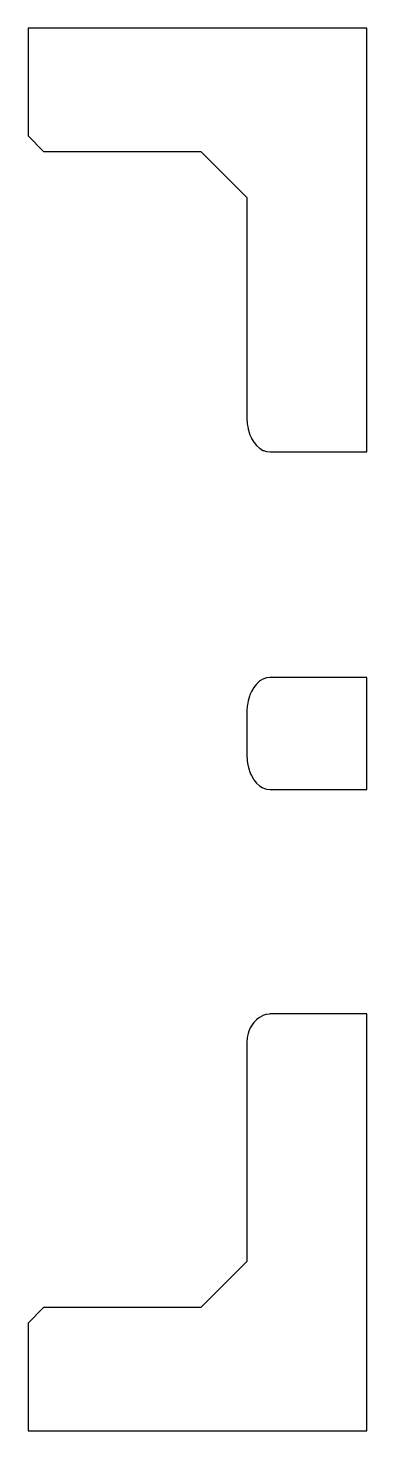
# Model space of a CAD drawing. Header units: metres. Extents: x 0 to 47.5, y 0 to 45.5.
# Drawn here: x 0 to 11, y 0 to 45.5 of the extents above.
import ezdxf

# ---------------------------------------------------------------- set-up
doc = ezdxf.new("R2010")
doc.units = ezdxf.units.M

msp = doc.modelspace()

# ---------------------------------------------------------------- linework, layer by layer
for p, q in [((11, 45.5), (0, 45.5)), ((0, 45.5), (0, 42)), ((11, 31.7503), (11, 45.5)), ((0, 42), (0.5, 41.5)), ((0.5, 41.5), (5.60409, 41.5)), ((5.60409, 41.5), (7.10409, 40)), ((7.10409, 40), (7.10409, 32.8477)), ((7.10409, 32.8477), (7.10476, 32.8351)), ((7.10476, 32.8351), (7.11332, 32.676)), ((7.11332, 32.676), (7.11568, 32.6616)), ((7.11568, 32.6616), (7.14079, 32.5086)), ((7.14079, 32.5086), (7.14522, 32.493)), ((7.14522, 32.493), (7.18583, 32.3495)), ((7.18583, 32.3495), (7.19259, 32.3334)), ((7.19259, 32.3334), (7.24732, 32.2027)), ((7.24732, 32.2027), (7.25654, 32.1869)), ((7.25654, 32.1869), (7.32376, 32.0717)), ((7.32376, 32.0717), (7.33539, 32.0572)), ((7.33539, 32.0572), (7.41325, 31.9599)), ((7.41325, 31.9599), (7.51359, 31.8699)), ((7.51359, 31.8699), (7.52929, 31.8604)), ((7.52929, 31.8604), (7.62232, 31.804)), ((7.62232, 31.804), (7.63937, 31.798)), ((7.63937, 31.798), (7.73676, 31.7638)), ((7.73676, 31.7638), (7.75455, 31.7618)), ((7.75455, 31.7618), (7.85409, 31.7503)), ((7.85409, 31.7503), (11, 31.7503)), ((7.41325, 24.2249), (7.32376, 24.1131)), ((7.44337, 24.2519), (7.41325, 24.2249)), ((7.51359, 24.3149), (7.44337, 24.2519)), ((7.54689, 24.3351), (7.51359, 24.3149)), ((7.62232, 24.3808), (7.54689, 24.3351)), ((7.65786, 24.3933), (7.62232, 24.3808)), ((7.73676, 24.421), (7.65786, 24.3933)), ((7.85409, 24.4345), (7.73676, 24.421)), ((11, 24.4345), (7.85409, 24.4345)), ((11, 20.8003), (11, 24.4345)), ((7.14079, 23.6762), (7.12016, 23.5505)), ((7.18583, 23.8353), (7.14079, 23.6762)), ((7.2026, 23.8753), (7.18583, 23.8353)), ((7.24732, 23.9821), (7.2026, 23.8753)), ((7.32376, 24.1131), (7.24732, 23.9821)), ((7.10627, 23.3777), (7.10409, 23.3371)), ((7.10409, 23.3371), (7.10409, 21.8977)), ((7.11332, 23.5088), (7.10627, 23.3777)), ((7.12016, 23.5505), (7.11332, 23.5088)), ((7.10409, 21.8977), (7.11069, 21.775)), ((7.11069, 21.775), (7.11332, 21.726)), ((7.11332, 21.726), (7.13313, 21.6053)), ((7.13313, 21.6053), (7.14079, 21.5586)), ((7.14079, 21.5586), (7.17354, 21.4429)), ((7.17354, 21.4429), (7.18583, 21.3995)), ((7.18583, 21.3995), (7.23088, 21.2919)), ((7.23088, 21.2919), (7.24732, 21.2527)), ((7.24732, 21.2527), (7.3037, 21.1561)), ((7.3037, 21.1561), (7.32376, 21.1217)), ((7.32376, 21.1217), (7.41325, 21.0099)), ((7.41325, 21.0099), (7.51359, 20.9199)), ((7.51359, 20.9199), (7.59492, 20.8707)), ((7.59492, 20.8707), (7.62232, 20.854)), ((7.62232, 20.854), (7.70812, 20.8239)), ((7.70812, 20.8239), (7.73676, 20.8138)), ((7.73676, 20.8138), (7.85409, 20.8003)), ((7.85409, 20.8003), (11, 20.8003)), ((7.32376, 13.2463), (7.26893, 13.1703)), ((7.33843, 13.2611), (7.32376, 13.2463)), ((7.41325, 13.3368), (7.33843, 13.2611)), ((7.41867, 13.3407), (7.41325, 13.3368)), ((7.47078, 13.3785), (7.41867, 13.3407)), ((7.50916, 13.4102), (7.47078, 13.3785)), ((7.51359, 13.4138), (7.50916, 13.4102)), ((7.60862, 13.4667), (7.51359, 13.4138)), ((7.62232, 13.4743), (7.60862, 13.4667)), ((7.71578, 13.5045), (7.62232, 13.4743)), ((7.73676, 13.5113), (7.71578, 13.5045)), ((7.82948, 13.5211), (7.73676, 13.5113)), ((7.85409, 13.5237), (7.82948, 13.5211)), ((11, 13.5237), (7.85409, 13.5237)), ((11, 0), (11, 13.5237)), ((7.11332, 12.7573), (7.11119, 12.7253)), ((7.13123, 12.8456), (7.11332, 12.7573)), ((7.14079, 12.8928), (7.13123, 12.8456)), ((7.16465, 12.961), (7.14079, 12.8928)), ((7.18583, 13.0215), (7.16465, 12.961)), ((7.21078, 13.0698), (7.18583, 13.0215)), ((7.24732, 13.1404), (7.21078, 13.0698)), ((7.26893, 13.1703), (7.24732, 13.1404)), ((7.11119, 12.7253), (7.10409, 12.6184)), ((7.10409, 12.6184), (7.10409, 5.5)), ((7.10409, 5.5), (5.60409, 4)), ((0.5, 4), (0, 3.5)), ((5.60409, 4), (0.5, 4)), ((0, 3.5), (0, 0)), ((0, 0), (11, 0))]:
    msp.add_line(p, q)

doc.saveas('drawing.dxf')
